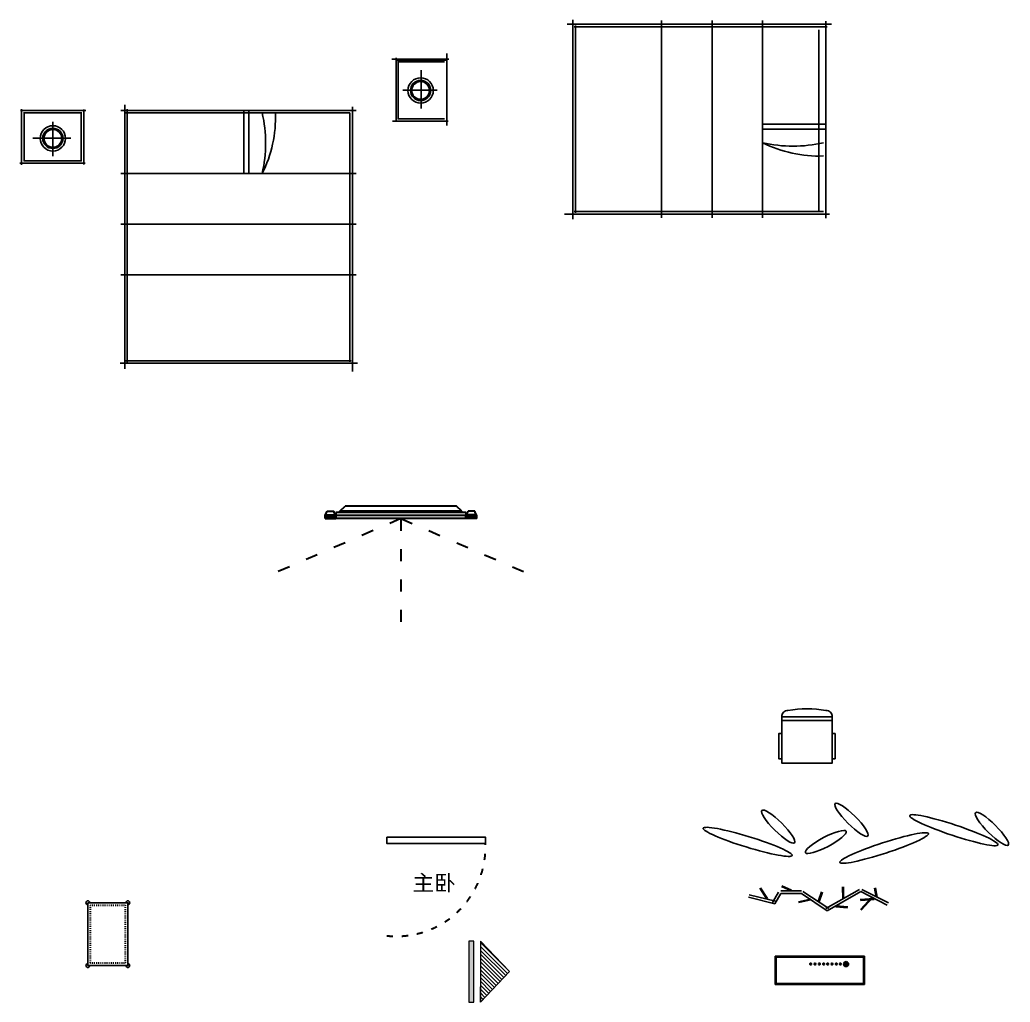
# Model space of a CAD drawing. Header units: millimetres. Extents: x -113526 to 211532, y -79714 to 28306.
# Drawn here: x 50025 to 57853, y 9612 to 17378 of the extents above; entities that cross this region are included whole.
import ezdxf

# ---------------------------------------------------------------- set-up
doc = ezdxf.new("R2010")
doc.units = ezdxf.units.MM
doc.set_wipeout_variables(frame=1)
doc.linetypes.add('ACAD_ISO03W100', pattern=[30, 12, -18])
doc.linetypes.add('CONTINOUS', pattern=[0])
for name, color, linetype in [('$Longfin_AP_HATCH', 1, 'Continuous'), ('3粗线2 家具造型  - 7号线', 7, 'Continuous'), ('家私', 4, 'Continuous')]:
    doc.layers.add(name, color=color, linetype=linetype)
doc.layers.add('墙线', color=7, linetype='CONTINOUS', lineweight=30)
doc.layers.add('家具细线', color=8, linetype='Continuous', lineweight=9)
doc.styles.add('宋体', font='', dxfattribs={"width": 0.7})
doc.styles.get('宋体').set_extended_font_data('新宋体')

# ---------------------------------------------------------------- blocks, each defined once
blk = doc.blocks.new('danggdmsmgm')
at = {"layer": '$Longfin_AP_HATCH', "color": 4}
blk.add_lwpolyline([(173886936.6, 71032824.7), (173887252.8, 71032824.7), (173887252.8, 71032327.6), (173886936.6, 71032327.6)], close=True, dxfattribs=at)
for centre, start, end in [((173886936.6, 71032824.7), 0, 270), ((173887252.8, 71032824.7), 270, 180), ((173886936.6, 71032327.6), 90, 0), ((173887252.8, 71032327.6), 180, 90)]:
    blk.add_arc(centre, 15.2, start, end, dxfattribs=at)
at = {"layer": '墙线', "color": 250, "linetype": 'ACAD_ISO03W100', "ltscale": 0.5}
blk.add_lwpolyline([(173886956.6, 71032804.7), (173887232.8, 71032804.7), (173887232.8, 71032347.6), (173886956.6, 71032347.6)], close=True, dxfattribs=at)
blk = doc.blocks.new('A$C5CDB345A')
at = {"layer": '家具细线'}
h = blk.add_hatch(dxfattribs=at)
h.set_pattern_fill('ANSI31', color=256, scale=172.8, style=0)
h.set_pattern_definition([(135, (6172.894, -5161.073), (15.273506, 15.273506), [])])
h.paths.add_polyline_path([(229.1, 482.8), (0, 241.4), (229.1, 0)])
blk.add_hatch(color=256, dxfattribs=at).paths.add_polyline_path([(321.5, 482.2), (281.1, 482.2), (281.1, 0), (321.5, 0)])
for p, q in [((229.1, 482.8), (0, 241.4)), ((229.1, 482.8), (0, 241.4)), ((229.1, 0), (229.1, 482.8)), ((229.1, 482.8), (229.1, 362.1)), ((0, 241.4), (229.1, 0)), ((0, 241.4), (229.1, 0))]:
    blk.add_line(p, q, dxfattribs=at)
blk.add_lwpolyline([(281.1, 0), (321.5, 0), (321.5, 482.2), (281.1, 482.2)], close=True, dxfattribs=at)
blk = doc.blocks.new('dnhHDFHNFSJM')
at = {"color": 4}
blk.add_wipeout([(1119033.4, -1478039.1), (1119033.4, -1477159.7), (1119074.2, -1477117.1), (1119082.8, -1477117.1), (1119082.8, -1477085.1), (1119102.6, -1477085.1), (1119102.6, -1477080.3), (1119072.9, -1477069), (1119072.9, -1477015.5), (1119102.6, -1477004.1), (1119102.6, -1476999.4), (1119132.2, -1476999.4), (1119132.2, -1478199.4), (1119102.6, -1478199.4), (1119102.6, -1478194.7), (1119072.9, -1478183.3), (1119072.9, -1478129.8), (1119102.6, -1478118.5), (1119102.6, -1478113.7), (1119082.8, -1478113.7), (1119082.8, -1478081.8), (1119074.2, -1478081.8)], dxfattribs=at)
for p, q in [((1119102.6, -1477004.1), (1119072.9, -1477015.5)), ((1119072.9, -1477015.5), (1119072.9, -1477069)), ((1119102.6, -1476999.4), (1119102.6, -1477085.1)), ((1119132.2, -1476999.4), (1119102.6, -1476999.4)), ((1119132.2, -1476999.4), (1119132.2, -1477085.1)), ((1119074.2, -1477117.1), (1119033.4, -1477159.7)), ((1119102.6, -1477080.3), (1119072.9, -1477069)), ((1119082.8, -1477117.1), (1119074.2, -1477117.1)), ((1119082.8, -1477085.1), (1119132.2, -1477085.1)), ((1119082.8, -1477085.1), (1119082.8, -1478113.7)), ((1119132.2, -1477085.1), (1119102.6, -1477085.1)), ((1119132.2, -1477085.1), (1119132.2, -1478113.7)), ((1119033.4, -1477159.7), (1119033.4, -1478039.1)), ((1119074.2, -1478081.8), (1119033.4, -1478039.1)), ((1119102.6, -1478118.5), (1119072.9, -1478129.8)), ((1119072.9, -1478183.3), (1119072.9, -1478129.8)), ((1119082.8, -1478081.8), (1119074.2, -1478081.8)), ((1119082.8, -1478113.7), (1119132.2, -1478113.7)), ((1119102.6, -1478199.4), (1119102.6, -1478113.7)), ((1119132.2, -1478113.7), (1119102.6, -1478113.7)), ((1119132.2, -1478199.4), (1119132.2, -1478113.7)), ((1119102.6, -1478194.7), (1119072.9, -1478183.3)), ((1119132.2, -1478199.4), (1119102.6, -1478199.4))]:
    blk.add_line(p, q, dxfattribs=at)
at = {"color": 8}
for p, q in [((1119116.6, -1476999.4), (1119116.6, -1477085.1)), ((1119074.2, -1477117.1), (1119074.2, -1478081.8)), ((1119107.6, -1477085.1), (1119107.6, -1478113.7)), ((1119116.6, -1478199.4), (1119116.6, -1478113.7))]:
    blk.add_line(p, q, dxfattribs=at)
blk = doc.blocks.new('dfbhmg')
at = {"layer": '墙线', "color": 2, "rotation": 270}
blk.add_blockref('dnhHDFHNFSJM', (1530636.5, 1132566.4, 0), dxfattribs=at)
at = {"layer": '墙线', "color": 250, "linetype": 'ACAD_ISO03W100', "ltscale": 8}
for q in [(51956.3, 12968.1, 0), (53037.1, 12611.2, 0), (54118, 12968.1, 0)]:
    blk.add_line((53037.1, 13434.2, 0), q, dxfattribs=at)
blk = doc.blocks.new('dsghgm')
at = {"color": 4}
for p, q in [((50030.5, 16662), (50545.4, 16662)), ((50039.4, 16670), (50039.4, 16231.4)), ((50530.1, 16667.9), (50530.1, 16233.3)), ((50542, 16243.3), (50024.7, 16243.3))]:
    blk.add_line(p, q, dxfattribs=at)
at = {"color": 251}
for p, q in [((50515.8, 16642), (50055.9, 16642)), ((50059.4, 16647), (50059.4, 16260.6)), ((50059.4, 16628.6), (50059.4, 16260.6)), ((50510.1, 16646.3), (50510.1, 16260.2)), ((50510.1, 16630.2), (50510.1, 16260.2)), ((50284.8, 16571.9), (50284.8, 16298.6)), ((50428.7, 16443.3), (50126.5, 16443.3)), ((50513.3, 16263.3), (50055.6, 16263.3)), ((50513.3, 16263.3), (50055.6, 16263.3))]:
    blk.add_line(p, q, dxfattribs=at)
for radius in [100, 100, 80, 80, 70, 70]:
    blk.add_circle((50286.3, 16440.4), radius, dxfattribs=at)
blk = doc.blocks.new('dsfghgm')
at = {"color": 251}
for p, q in [((50854.2, 16706.3), (50854.2, 14617.5)), ((52654.2, 16690.6), (52654.2, 14596.6)), ((52634.2, 16642), (50862.4, 16642)), ((52634.2, 16642), (50862.4, 16642)), ((50874.2, 16672.5), (50874.2, 14672.1)), ((50874.2, 16672.5), (50874.2, 14672.1)), ((51794.2, 16662), (51794.2, 16162)), ((51794.2, 16662), (51794.2, 16162)), ((51834.2, 16662), (51834.2, 16162)), ((51834.2, 16662), (51834.2, 16162)), ((52634.2, 16642), (52634.2, 14673.6)), ((52634.2, 16642), (52634.2, 14673.6)), ((52684.4, 16162), (50824, 16162)), ((52684.4, 16162), (50824, 16162)), ((52684.4, 15762), (50824, 15762)), ((52684.4, 15762), (50824, 15762)), ((52684.4, 15362), (50824, 15362)), ((52684.4, 15362), (50824, 15362)), ((52694.9, 14662), (50818.7, 14662)), ((52644.7, 14682), (50863.6, 14682)), ((52644.7, 14682), (50863.6, 14682))]:
    blk.add_line(p, q, dxfattribs=at)
at = {"color": 4}
for p, q in [((50854.2, 16706.3), (50854.2, 14617.5)), ((52654.2, 16690.6), (52654.2, 14596.6)), ((52684.4, 16662), (50824, 16662)), ((52694.9, 14662), (50818.7, 14662))]:
    blk.add_line(p, q, dxfattribs=at)
at = {"color": 251}
for centre, radius, start, end in [((50906.9, 16402), 1061, 346.92637, 13.07363), ((51062.6, 16605.3), 983.3, 333.20813, 2.14344)]:
    blk.add_arc(centre, radius, start, end, dxfattribs=at)
blk = doc.blocks.new('dsfgbhdm')
at = {"color": 4}
for p, q in [((56394.9, 18309.1), (56394.9, 18876.1)), ((56409.7, 18831.9), (55959.9, 18831.9)), ((56405, 18341.2), (55964.6, 18341.2))]:
    blk.add_line(p, q, dxfattribs=at)
at = {"color": 251}
for p, q in [((56409.7, 18831.9), (55959.9, 18831.9)), ((56396.8, 18825), (55988.9, 18825)), ((56396.8, 18825), (55988.9, 18825)), ((55994.9, 18339.7), (55994.9, 18841.7)), ((55994.9, 18339.7), (55994.9, 18841.7)), ((56376.2, 18811.9), (56008.3, 18811.9)), ((56376.2, 18811.9), (56008.3, 18811.9)), ((56010.9, 18358), (56010.9, 18815.7)), ((56010.9, 18358), (56010.9, 18815.7)), ((56190.9, 18442.6), (56190.9, 18744.8)), ((56319.5, 18586.6), (56046.2, 18586.6)), ((56405, 18341.2), (55964.6, 18341.2)), ((56377.8, 18361.2), (56007.8, 18361.2)), ((56377.8, 18361.2), (56007.8, 18361.2))]:
    blk.add_line(p, q, dxfattribs=at)
for radius in [100, 100, 80, 80, 70, 70]:
    blk.add_circle((56188.1, 18585), radius, dxfattribs=at)
blk = doc.blocks.new('sdgfngmh')
at = {"color": 251}
for p, q in [((56440.5, 17342.3), (54351.7, 17342.3)), ((54396.2, 15801.6), (54396.2, 17377.7)), ((56406.7, 17322.3), (54406.3, 17322.3)), ((56406.7, 17322.3), (54406.3, 17322.3)), ((54416.2, 15851.7), (54416.2, 17332.8)), ((54416.2, 15851.7), (54416.2, 17332.8)), ((55096.2, 15812), (55096.2, 17372.5)), ((55096.2, 15812), (55096.2, 17372.5)), ((55496.2, 15812), (55496.2, 17372.5)), ((55496.2, 15812), (55496.2, 17372.5)), ((55896.2, 15812), (55896.2, 17372.5)), ((55896.2, 15812), (55896.2, 17372.5)), ((56396.2, 16552.3), (55896.2, 16552.3)), ((56396.2, 16552.3), (55896.2, 16552.3)), ((56396.2, 16512.3), (55896.2, 16512.3)), ((56396.2, 16512.3), (55896.2, 16512.3)), ((56424.8, 15842.3), (54330.8, 15842.3)), ((56376.2, 15862.3), (54407.8, 15862.3)), ((56376.2, 15862.3), (54407.8, 15862.3))]:
    blk.add_line(p, q, dxfattribs=at)
at = {"color": 4}
for p, q in [((56440.5, 17342.3), (54351.7, 17342.3)), ((54396.2, 15801.6), (54396.2, 17377.7)), ((56390.9, 17342.3), (55890.9, 17342.3)), ((56394.9, 15809.4), (56394.9, 17367.4)), ((56424.8, 15842.3), (54330.8, 15842.3))]:
    blk.add_line(p, q, dxfattribs=at)
at = {"color": 250}
blk.add_line((56340.4, 15862.3), (56340.4, 17297.5), dxfattribs=at)
at = {"color": 251}
for centre, radius, start, end in [((56136.2, 17439.6), 1061, 256.92637, 283.07363), ((56339.5, 17283.8), 983.3, 243.20815, 272.14343)]:
    blk.add_arc(centre, radius, start, end, dxfattribs=at)
blk = doc.blocks.new('A$C116E5B5A')
at = {"color": 250}
for p, q in [((22.5, 0), (22.5, 366.5)), ((22.5, 366), (422.5, 366)), ((22.5, 337), (422.5, 337)), ((422.5, 366.5), (422.5, 0))]:
    blk.add_line(p, q, dxfattribs=at)
at = {"color": 4}
blk.add_lwpolyline([(22.5, 366), (22.5, 233.5), (0, 233.5), (0, 34), (22.5, 34), (22.5, 0), (422.5, 0), (422.5, 34), (445, 34), (445, 233.5), (422.5, 233.5), (422.5, 366, 0.417111), (372.5, 416.5, 0.083333), (72.5, 416.5, 0.417111)], format="xyb", close=True, dxfattribs=at)
at = {"color": 250}
for points in [[(0, 34), (22.5, 34), (22.5, 233.5), (0, 233.5)], [(445, 34), (422.5, 34), (422.5, 233.5), (445, 233.5)]]:
    blk.add_lwpolyline(points, close=True, dxfattribs=at)
at = {"color": 4}
for centre, radius, start, end in [((72.5, 366.5), 50, 90, 180), ((222.5, -477.2), 906.2, 80.47272, 99.52728), ((372.5, 366.5), 50, 0, 90)]:
    blk.add_arc(centre, radius, start, end, dxfattribs=at)
blk = doc.blocks.new('34543t')
at = {"color": 250}
for p, q in [((204867, -19605), (205166, -19451)), ((204995, -19539), (205014, -19435)), ((205005, -19540), (205024, -19437)), ((205194, -19451), (205572, -19668)), ((205373, -19559), (205376, -19424)), ((205383, -19559), (205386, -19424)), ((205962, -19460), (206069, -19411)), ((205966, -19469), (206073, -19420)), ((206231, -19556), (206311, -19433)), ((206239, -19562), (206319, -19438)), ((204880, -19631), (205179, -19477)), ((205029, -19564), (205184, -19577)), ((205030, -19554), (205185, -19567)), ((205048, -19548), (205174, -19687)), ((205056, -19541), (205182, -19680)), ((205179, -19477), (205557, -19694)), ((205541, -19669), (205833, -19474)), ((205557, -19694), (205850, -19499)), ((205649, -19593), (205612, -19483)), ((205659, -19590), (205622, -19480)), ((205744, -19569), (205879, -19601)), ((205746, -19560), (205881, -19591)), ((205850, -19469), (206082, -19469)), ((205850, -19499), (206082, -19499)), ((206082, -19499), (206149, -19615)), ((206108, -19484), (206175, -19599)), ((206142, -19585), (206441, -19512)), ((206149, -19615), (206448, -19541)), ((205458, -19637), (205327, -19650)), ((205459, -19647), (205329, -19660))]:
    blk.add_line(p, q, dxfattribs=at)

msp = doc.modelspace()

# ---------------------------------------------------------------- linework, layer by layer
at = {"layer": '$Longfin_AP_HATCH', "color": 4}
msp.add_lwpolyline([(52925.7, 10916.7), (53705.7, 10916.7), (53705.7, 10866.7), (52925.7, 10866.7)], close=True, dxfattribs=at)
at = {"color": 250}
for p, q in [((56700.8, 9975.5), (55995.2, 9975.5)), ((55995.2, 9975.5), (55995.2, 9751.5)), ((56692.4, 9967.1), (56003.6, 9967.1)), ((56003.6, 9967.1), (56003.6, 9759.9)), ((56692.4, 9759.9), (56692.4, 9967.1)), ((56700.8, 9751.5), (56700.8, 9975.5)), ((55995.2, 9751.5), (56700.8, 9751.5)), ((56003.6, 9759.9), (56692.4, 9759.9))]:
    msp.add_line(p, q, dxfattribs=at)
at = {"color": 250, "extrusion": (0, 0, -1)}
for centre, major_axis, ratio in [((56598.4, 11053.8), (-129.1, 128.3), 0.214286), ((56019.3, 10999.5), (-129.1, 128.3), 0.214286), ((57708.8, 10981.5), (-129.1, 128.3), 0.214286), ((57407.7, 10971.4), (349.2, -116), 0.114647), ((55778.3, 10878.9), (351.8, -107.8), 0.114647), ((56395.5, 10877.9), (-161.1, -84.6), 0.214286), ((56856.8, 10830.6), (349.9, 114.1), 0.114647)]:
    msp.add_ellipse(centre, major_axis=major_axis, ratio=ratio, dxfattribs=at)
at = {"layer": '3粗线2 家具造型  - 7号线', "color": 250, "extrusion": (0, 0, -1)}
for centre, major_axis, start_param, end_param in [((56275.4, 9913.3), (-5.24, -5.24), 1.228262, 7.511447), ((56310.1, 9913.3), (-5.24, -5.24), 1.228262, 7.511447), ((56345.2, 9913.3), (-5.24, -5.24), 1.228262, 7.511447), ((56378.2, 9913.3), (-5.24, -5.24), 1.228262, 7.511447), ((56410.1, 9913.3), (-5.24, -5.24), 1.228262, 7.511447), ((56445.3, 9913.3), (-5.24, -5.24), 1.228262, 7.511447), ((56478.3, 9913.3), (-5.24, -5.24), 1.228262, 7.511447), ((56510.5, 9913.3), (5.24, -5.24), 5.940651, 12.223836), ((56555.9, 9912.9), (-14, -14), 1.228262, 7.511447), ((56555.9, 9912.9), (-11.5, -11.5), 1.228262, 7.511447), ((56555.9, 9912.9), (-3.98, -3.98), 1.228262, 7.511447)]:
    msp.add_ellipse(centre, major_axis=major_axis, ratio=1, start_param=start_param, end_param=end_param, dxfattribs=at)
at = {"layer": '3粗线2 家具造型  - 7号线', "color": 250}
for points, knots in [([(56280.8, 9915.2), (56281, 9914.8), (56281.1, 9914.4), (56281.2, 9913.3), (56281.2, 9912.6), (56280.8, 9911.2), (56280.5, 9910.5), (56279.7, 9909.4), (56279.2, 9908.9), (56278, 9908.1), (56277.3, 9907.8), (56275.9, 9907.5), (56275.2, 9907.5), (56273.8, 9907.7), (56273.2, 9908), (56271.9, 9908.7), (56271.4, 9909.2), (56270.5, 9910.3), (56270.2, 9910.9), (56269.8, 9912.3), (56269.7, 9913), (56269.8, 9914.4), (56270, 9915.1), (56270.6, 9916.4), (56271, 9916.9), (56272, 9917.9), (56272.6, 9918.3), (56273.9, 9918.8), (56274.6, 9919), (56276, 9919), (56276.8, 9918.9), (56278.1, 9918.4), (56278.7, 9918), (56279.8, 9917.1), (56280.2, 9916.5), (56280.6, 9915.7), (56280.7, 9915.4), (56280.8, 9915.2)], [3.926991, 3.926991, 3.926991, 3.926991, 4.147101, 4.147101, 4.517673, 4.517673, 4.888245, 4.888245, 5.258817, 5.258817, 5.629389, 5.629389, 5.999961, 5.999961, 6.370533, 6.370533, 6.741105, 6.741105, 7.111677, 7.111677, 7.482249, 7.482249, 7.852821, 7.852821, 8.223393, 8.223393, 8.593965, 8.593965, 8.964537, 8.964537, 9.335109, 9.335109, 9.705681, 9.705681, 10.076253, 10.076253, 10.210176, 10.210176, 10.210176, 10.210176]), ([(56315.5, 9915.2), (56315.6, 9914.8), (56315.7, 9914.4), (56315.8, 9913.3), (56315.8, 9912.6), (56315.5, 9911.2), (56315.1, 9910.5), (56314.3, 9909.4), (56313.8, 9908.9), (56312.6, 9908.1), (56312, 9907.8), (56310.6, 9907.5), (56309.9, 9907.5), (56308.5, 9907.7), (56307.8, 9908), (56306.6, 9908.7), (56306, 9909.2), (56305.1, 9910.3), (56304.8, 9910.9), (56304.4, 9912.3), (56304.3, 9913), (56304.4, 9914.4), (56304.6, 9915.1), (56305.2, 9916.4), (56305.6, 9916.9), (56306.6, 9917.9), (56307.3, 9918.3), (56308.6, 9918.8), (56309.3, 9919), (56310.7, 9919), (56311.4, 9918.9), (56312.7, 9918.4), (56313.3, 9918), (56314.4, 9917.1), (56314.8, 9916.5), (56315.3, 9915.7), (56315.4, 9915.4), (56315.5, 9915.2)], [3.926991, 3.926991, 3.926991, 3.926991, 4.147101, 4.147101, 4.517673, 4.517673, 4.888245, 4.888245, 5.258817, 5.258817, 5.629389, 5.629389, 5.999961, 5.999961, 6.370533, 6.370533, 6.741105, 6.741105, 7.111677, 7.111677, 7.482249, 7.482249, 7.852821, 7.852821, 8.223393, 8.223393, 8.593965, 8.593965, 8.964537, 8.964537, 9.335109, 9.335109, 9.705681, 9.705681, 10.076253, 10.076253, 10.210176, 10.210176, 10.210176, 10.210176]), ([(56350.6, 9915.2), (56350.8, 9914.8), (56350.8, 9914.4), (56351, 9913.3), (56350.9, 9912.6), (56350.6, 9911.2), (56350.3, 9910.5), (56349.5, 9909.4), (56349, 9908.9), (56347.8, 9908.1), (56347.1, 9907.8), (56345.7, 9907.5), (56345, 9907.5), (56343.6, 9907.7), (56342.9, 9908), (56341.7, 9908.7), (56341.2, 9909.2), (56340.3, 9910.3), (56340, 9910.9), (56339.5, 9912.3), (56339.5, 9913), (56339.6, 9914.4), (56339.7, 9915.1), (56340.3, 9916.4), (56340.8, 9916.9), (56341.8, 9917.9), (56342.4, 9918.3), (56343.7, 9918.8), (56344.4, 9919), (56345.8, 9919), (56346.5, 9918.9), (56347.9, 9918.4), (56348.5, 9918), (56349.5, 9917.1), (56350, 9916.5), (56350.4, 9915.7), (56350.5, 9915.4), (56350.6, 9915.2)], [3.926991, 3.926991, 3.926991, 3.926991, 4.147101, 4.147101, 4.517673, 4.517673, 4.888245, 4.888245, 5.258817, 5.258817, 5.629389, 5.629389, 5.999961, 5.999961, 6.370533, 6.370533, 6.741105, 6.741105, 7.111677, 7.111677, 7.482249, 7.482249, 7.852821, 7.852821, 8.223393, 8.223393, 8.593965, 8.593965, 8.964537, 8.964537, 9.335109, 9.335109, 9.705681, 9.705681, 10.076253, 10.076253, 10.210176, 10.210176, 10.210176, 10.210176]), ([(56383.6, 9915.2), (56383.8, 9914.8), (56383.9, 9914.4), (56384, 9913.3), (56384, 9912.6), (56383.6, 9911.2), (56383.3, 9910.5), (56382.5, 9909.4), (56382, 9908.9), (56380.8, 9908.1), (56380.1, 9907.8), (56378.7, 9907.5), (56378, 9907.5), (56376.6, 9907.7), (56375.9, 9908), (56374.7, 9908.7), (56374.2, 9909.2), (56373.3, 9910.3), (56373, 9910.9), (56372.6, 9912.3), (56372.5, 9913), (56372.6, 9914.4), (56372.8, 9915.1), (56373.4, 9916.4), (56373.8, 9916.9), (56374.8, 9917.9), (56375.4, 9918.3), (56376.7, 9918.8), (56377.4, 9919), (56378.8, 9919), (56379.5, 9918.9), (56380.9, 9918.4), (56381.5, 9918), (56382.6, 9917.1), (56383, 9916.5), (56383.4, 9915.7), (56383.5, 9915.4), (56383.6, 9915.2)], [3.926991, 3.926991, 3.926991, 3.926991, 4.147101, 4.147101, 4.517673, 4.517673, 4.888245, 4.888245, 5.258817, 5.258817, 5.629389, 5.629389, 5.999961, 5.999961, 6.370533, 6.370533, 6.741105, 6.741105, 7.111677, 7.111677, 7.482249, 7.482249, 7.852821, 7.852821, 8.223393, 8.223393, 8.593965, 8.593965, 8.964537, 8.964537, 9.335109, 9.335109, 9.705681, 9.705681, 10.076253, 10.076253, 10.210176, 10.210176, 10.210176, 10.210176]), ([(56415.5, 9915.2), (56415.7, 9914.8), (56415.8, 9914.4), (56415.9, 9913.3), (56415.8, 9912.6), (56415.5, 9911.2), (56415.2, 9910.5), (56414.4, 9909.4), (56413.9, 9908.9), (56412.7, 9908.1), (56412, 9907.8), (56410.6, 9907.5), (56409.9, 9907.5), (56408.5, 9907.7), (56407.8, 9908), (56406.6, 9908.7), (56406.1, 9909.2), (56405.2, 9910.3), (56404.9, 9910.9), (56404.4, 9912.3), (56404.4, 9913), (56404.5, 9914.4), (56404.6, 9915.1), (56405.2, 9916.4), (56405.7, 9916.9), (56406.7, 9917.9), (56407.3, 9918.3), (56408.6, 9918.8), (56409.3, 9919), (56410.7, 9919), (56411.4, 9918.9), (56412.8, 9918.4), (56413.4, 9918), (56414.4, 9917.1), (56414.9, 9916.5), (56415.3, 9915.7), (56415.4, 9915.4), (56415.5, 9915.2)], [3.926991, 3.926991, 3.926991, 3.926991, 4.147101, 4.147101, 4.517673, 4.517673, 4.888245, 4.888245, 5.258817, 5.258817, 5.629389, 5.629389, 5.999961, 5.999961, 6.370533, 6.370533, 6.741105, 6.741105, 7.111677, 7.111677, 7.482249, 7.482249, 7.852821, 7.852821, 8.223393, 8.223393, 8.593965, 8.593965, 8.964537, 8.964537, 9.335109, 9.335109, 9.705681, 9.705681, 10.076253, 10.076253, 10.210176, 10.210176, 10.210176, 10.210176]), ([(56450.7, 9915.2), (56450.8, 9914.8), (56450.9, 9914.4), (56451, 9913.3), (56451, 9912.6), (56450.6, 9911.2), (56450.3, 9910.5), (56449.5, 9909.4), (56449, 9908.9), (56447.8, 9908.1), (56447.2, 9907.8), (56445.8, 9907.5), (56445.1, 9907.5), (56443.7, 9907.7), (56443, 9908), (56441.8, 9908.7), (56441.2, 9909.2), (56440.3, 9910.3), (56440, 9910.9), (56439.6, 9912.3), (56439.5, 9913), (56439.6, 9914.4), (56439.8, 9915.1), (56440.4, 9916.4), (56440.8, 9916.9), (56441.8, 9917.9), (56442.4, 9918.3), (56443.8, 9918.8), (56444.5, 9919), (56445.9, 9919), (56446.6, 9918.9), (56447.9, 9918.4), (56448.5, 9918), (56449.6, 9917.1), (56450, 9916.5), (56450.5, 9915.7), (56450.6, 9915.4), (56450.7, 9915.2)], [3.926991, 3.926991, 3.926991, 3.926991, 4.147101, 4.147101, 4.517673, 4.517673, 4.888245, 4.888245, 5.258817, 5.258817, 5.629389, 5.629389, 5.999961, 5.999961, 6.370533, 6.370533, 6.741105, 6.741105, 7.111677, 7.111677, 7.482249, 7.482249, 7.852821, 7.852821, 8.223393, 8.223393, 8.593965, 8.593965, 8.964537, 8.964537, 9.335109, 9.335109, 9.705681, 9.705681, 10.076253, 10.076253, 10.210176, 10.210176, 10.210176, 10.210176]), ([(56483.7, 9915.2), (56483.8, 9914.8), (56483.9, 9914.4), (56484.1, 9913.3), (56484, 9912.6), (56483.7, 9911.2), (56483.4, 9910.5), (56482.5, 9909.4), (56482, 9908.9), (56480.8, 9908.1), (56480.2, 9907.8), (56478.8, 9907.5), (56478.1, 9907.5), (56476.7, 9907.7), (56476, 9908), (56474.8, 9908.7), (56474.2, 9909.2), (56473.4, 9910.3), (56473, 9910.9), (56472.6, 9912.3), (56472.5, 9913), (56472.6, 9914.4), (56472.8, 9915.1), (56473.4, 9916.4), (56473.8, 9916.9), (56474.9, 9917.9), (56475.5, 9918.3), (56476.8, 9918.8), (56477.5, 9919), (56478.9, 9919), (56479.6, 9918.9), (56480.9, 9918.4), (56481.5, 9918), (56482.6, 9917.1), (56483, 9916.5), (56483.5, 9915.7), (56483.6, 9915.4), (56483.7, 9915.2)], [3.926991, 3.926991, 3.926991, 3.926991, 4.147101, 4.147101, 4.517673, 4.517673, 4.888245, 4.888245, 5.258817, 5.258817, 5.629389, 5.629389, 5.999961, 5.999961, 6.370533, 6.370533, 6.741105, 6.741105, 7.111677, 7.111677, 7.482249, 7.482249, 7.852821, 7.852821, 8.223393, 8.223393, 8.593965, 8.593965, 8.964537, 8.964537, 9.335109, 9.335109, 9.705681, 9.705681, 10.076253, 10.076253, 10.210176, 10.210176, 10.210176, 10.210176]), ([(56515.8, 9915.2), (56516, 9914.8), (56516.1, 9914.4), (56516.2, 9913.3), (56516.2, 9912.6), (56515.8, 9911.2), (56515.5, 9910.5), (56514.7, 9909.4), (56514.2, 9908.9), (56513, 9908.1), (56512.3, 9907.8), (56511, 9907.5), (56510.2, 9907.5), (56508.8, 9907.7), (56508.2, 9908), (56506.9, 9908.7), (56506.4, 9909.2), (56505.5, 9910.3), (56505.2, 9910.9), (56504.8, 9912.3), (56504.7, 9913), (56504.8, 9914.4), (56505, 9915.1), (56505.6, 9916.4), (56506, 9916.9), (56507, 9917.9), (56507.6, 9918.3), (56508.9, 9918.8), (56509.6, 9919), (56511.1, 9919), (56511.8, 9918.9), (56513.1, 9918.4), (56513.7, 9918), (56514.8, 9917.1), (56515.2, 9916.5), (56515.7, 9915.7), (56515.8, 9915.4), (56515.8, 9915.2)], [5.497787, 5.497787, 5.497787, 5.497787, 5.717897, 5.717897, 6.088469, 6.088469, 6.459041, 6.459041, 6.829613, 6.829613, 7.200185, 7.200185, 7.570757, 7.570757, 7.941329, 7.941329, 8.311901, 8.311901, 8.682473, 8.682473, 9.053045, 9.053045, 9.423617, 9.423617, 9.794189, 9.794189, 10.164761, 10.164761, 10.535333, 10.535333, 10.905905, 10.905905, 11.276477, 11.276477, 11.647049, 11.647049, 11.780972, 11.780972, 11.780972, 11.780972])]:
    msp.add_open_spline(points, degree=3, knots=knots, dxfattribs=at)
at = {"layer": '墙线', "color": 250, "linetype": 'ACAD_ISO03W100', "ltscale": 4}
msp.add_arc((53000, 10839.1), 706.3, 263.96768, 2.23928, dxfattribs=at)

# ---------------------------------------------------------------- block references
at = {"layer": '$Longfin_AP_HATCH', "color": 2}
msp.add_blockref('danggdmsmgm', (-173836374.1, -71022426.6, 0), dxfattribs=at)
at = {"color": 2}
for name, p in [('sdgfngmh', (0, 0)), ('dsfgbhdm', (-2995, -1765.8)), ('dsfghgm', (0, 0)), ('dsghgm', (0, 0)), ('dfbhmg', (0, 0)), ('A$C116E5B5A', (56024.2, 11501.8))]:
    msp.add_blockref(name, p, dxfattribs=at)
at = {"color": 0, "xscale": -0.7000000000116415, "yscale": 0.6999999999970896, "zscale": 0.7}
msp.add_blockref('34543t', (200297.4, 24119.3), dxfattribs=at)
at = {"layer": '家私', "rotation": 180}
msp.add_blockref('A$C5CDB345A', (53894.8, 10094.3), dxfattribs=at)

# ---------------------------------------------------------------- texts
at = {"color": 2, "style": '宋体'}
msp.add_text(' 主卧', height=124.99, dxfattribs=at).set_placement((53043.9, 10492.2))

doc.saveas('drawing.dxf')
